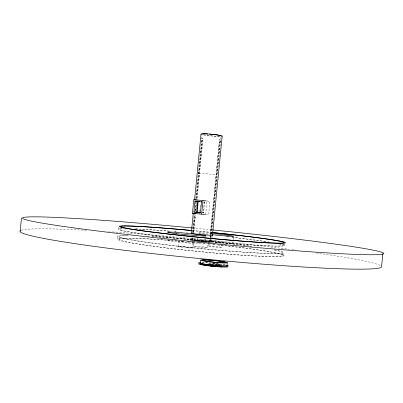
<?xml version="1.0" encoding="UTF-8"?>
<svg xmlns="http://www.w3.org/2000/svg" width="403" height="403" viewBox="0 0 403 403"><rect width="100%" height="100%" fill="white"/><g stroke="black" fill="none" stroke-linecap="round" stroke-linejoin="round"><path stroke-width="0.3" stroke-dasharray="2.02 1.51" d="M167.038 238.148L167.366 234.561M282.327 255.386L282.604 252.53M283.294 245.392L283.455 243.679M283.742 255.673L284.014 252.812M284.704 245.649L284.871 243.926M178.242 246.571L178.771 241.17M190.569 240.692L190.936 236.954M191.702 239.997L191.944 237.493M192.438 232.486L194.216 214.336M195.752 198.684L202.074 134.209M192.407 237.432L192.166 239.931L209.51 241.986L210.21 241.986L210.552 238.375M192.896 232.435L194.674 214.315M194.981 211.192L195.898 201.822M196.206 198.699L202.16 137.967M192.271 239.931L192.674 236.344M193.143 231.569L194.78 214.854M195.193 210.678L196.009 202.326M196.417 198.15L202.235 137.992M192.302 239.926L192.805 239.926L193.153 236.349M193.505 232.773L195.259 214.885M195.667 210.714L196.488 202.371M196.896 198.205L202.785 138.148M192.83 239.926L193.39 236.354M193.737 232.778L195.49 214.9M196.019 209.54L196.719 202.397M197.127 198.231L203.011 138.204M192.579 247.976A7.209 0.388 5.6 0 0 182.146 246.591A7.209 0.388 5.6 0 0 181.511 247.205A7.209 0.388 5.6 0 0 192.579 247.976L193.108 242.576M193.667 246.273L194.175 241.065M199.797 211.368L199.979 209.545M200.215 207.112L200.513 204.074M197.49 239.936L197.727 237.518M204.245 201.994L203.198 212.724L202.301 212.633M202.583 212.844L203.641 212.92L204.704 202.044L203.525 201.928M205.666 214.537L206.935 201.601M205.107 243.165L205.52 238.939M205.58 238.334L205.757 236.521M207.439 247.659A6.927 0.358 5.6 0 0 197.304 246.329A6.927 0.358 5.6 0 0 196.911 246.913A6.927 0.358 5.6 0 0 207.439 247.659L207.837 243.603M208.094 246.026L208.583 241.039M209.51 241.986L209.751 239.488M209.998 236.984L210.18 235.11M210.24 234.486L219.564 139.06L210.467 234.496M209.736 241.986L210.104 238.244M210.165 237.619L210.406 235.12M210.613 237.77L220.26 139.252M210.704 238.369L210.351 241.981L193.037 239.931M210.764 237.765L220.386 139.292M210.759 241.906A9.586 0.428 5.6 0 0 196.699 240.138A9.586 0.428 5.6 0 0 196.221 240.828A9.586 0.428 5.6 0 0 210.759 241.906L211.127 238.148M211.187 237.523L221.106 136.002M212.371 236.375L211.746 242.813A10.649 0.484 5.6 0 0 210.996 242.546M212.321 264.655L212.416 263.678M221.353 247.361A6.665 0.332 5.7 0 0 211.499 246.087A6.665 0.332 5.7 0 0 211.313 246.646A6.665 0.332 5.7 0 0 221.353 247.361L221.66 244.238M221.721 243.619L221.841 242.369A6.665 0.292 5.7 0 0 211.983 241.13A6.665 0.292 5.7 0 0 211.802 241.619A6.665 0.292 5.7 0 0 221.841 242.369M232.843 243.477L233.433 237.422M117.646 239.115L117.928 236.269M118.638 229.151L118.804 227.443M119.056 239.407L119.338 236.551M120.049 229.408L120.165 228.264M198.719 173.083L216.93 174.655M206.905 201.006L209.923 201.299L208.608 214.739L205.59 214.426M203.344 202.074L204.689 202.205L203.631 202.099M202.749 212.678L203.656 212.759M203.641 212.92L202.296 212.784M216.104 174.504L216.779 174.625M199.374 173.204L198.825 173.104M219.464 136.3A9.566 0.786 5.5 0 1 210.306 135.756A9.566 0.786 5.5 0 1 202.568 134.481M219.69 136.441A10.629 0.871 5.5 0 1 201.913 134.516M192.221 227.932A181.557 6.77 5.6 0 1 212.028 229.876M21.127 230.34A181.602 9.601 5.6 0 1 86.983 230.33M108.301 231.629A181.602 9.601 5.6 0 1 109.505 231.71M112.538 231.916A181.602 9.601 5.6 0 1 289.379 249.321M291.777 249.628A181.602 9.601 5.6 0 1 293.56 249.86M316.028 252.918A181.602 9.601 5.6 0 1 380.704 265.758M204.89 243.845A19.218 0.912 5.6 0 1 179.557 242.117A19.218 0.912 5.6 0 1 169.587 239.805M203.762 243.281A19.218 0.912 5.6 0 1 204.376 243.432M211.429 234.632A17.767 0.625 5.7 0 1 210.039 234.475M207.676 234.208A17.767 0.625 5.7 0 1 198.347 232.642A17.767 0.625 5.7 0 1 212.19 233.488M192.367 242.334A7.209 0.343 5.6 0 1 186.005 242.208A7.209 0.343 5.6 0 1 179.461 241.08M183.506 241.296A7.209 0.343 5.6 0 1 184.211 241.357M188.352 241.77A7.209 0.343 5.6 0 1 189.516 241.911M190.674 240.798A10.649 0.484 5.6 0 1 197.349 240.929A10.649 0.484 5.6 0 1 209.988 242.359M198.82 233.564A10.649 0.388 5.6 0 1 200.276 233.7M203.329 233.997A10.649 0.388 5.6 0 1 205.434 234.224M195.803 241.034A6.927 0.317 5.6 0 1 204.386 241.805M205.953 242.012A6.927 0.317 5.6 0 1 207.701 242.324M208.779 263.925A13.339 0.957 5.7 0 1 209.656 263.99M211.368 264.131A13.339 0.957 5.7 0 1 219.635 265.043M211.711 264.267A11.858 0.851 5.7 0 1 213.363 264.418M216.653 264.776A11.858 0.851 5.7 0 1 218.225 264.967M202.155 262.711A13.339 0.942 5.7 0 1 224.698 264.877M211.419 264.277A3.985 0.282 5.7 0 1 212.739 264.449M208.411 263.774A14.82 1.063 5.7 0 1 220.229 265.008M202.135 262.484A14.82 1.048 5.7 0 1 225.599 264.897M216.663 264.816A3.919 0.277 5.7 0 1 218.048 264.988M192.231 230.581A82.016 3.002 5.6 0 1 212.074 232.536M192.669 230.581A83.456 3.058 5.6 0 1 211.726 232.455M279.007 243.78A83.461 3.34 5.6 0 1 204.769 241.065A83.461 3.34 5.6 0 1 122.29 228.607M135.67 228.874A83.461 3.34 5.6 0 1 170.434 231.221M174.368 231.544A83.461 3.34 5.6 0 1 176.645 231.74M181.254 232.138A83.461 3.34 5.6 0 1 182.418 232.244M186.508 232.612A83.461 3.34 5.6 0 1 187.687 232.717M227.232 236.722A83.461 3.34 5.6 0 1 229.503 236.974M232.319 237.296A83.461 3.34 5.6 0 1 267.103 241.77M268.237 241.941A83.461 3.34 5.6 0 1 270.408 242.279M278.675 243.87A82.021 3.284 5.6 0 1 202.099 240.732A82.021 3.284 5.6 0 1 124.381 228.728M135.594 228.954A82.021 3.284 5.6 0 1 169.995 231.236M174.796 231.634A82.021 3.284 5.6 0 1 176.01 231.735M226.093 236.647A82.021 3.284 5.6 0 1 229.554 237.035M231.836 237.291A82.021 3.284 5.6 0 1 266.408 241.75M267.602 241.931A82.021 3.284 5.6 0 1 269.874 242.284M217.67 244.802A83.476 4.337 5.6 0 1 270.579 256.63A83.476 4.337 5.6 0 1 133.771 243.397A83.476 4.337 5.6 0 1 178.63 241.029M181.526 241.276A83.476 4.337 5.6 0 1 183.864 241.478M187.39 241.79A83.476 4.337 5.6 0 1 189.163 241.951M192.725 242.279A83.476 4.337 5.6 0 1 194.508 242.445M198.085 242.787A83.476 4.337 5.6 0 1 199.273 242.903M203.455 243.316A83.476 4.337 5.6 0 1 204.643 243.437M208.22 243.8A83.476 4.337 5.6 0 1 209.998 243.986M212.96 244.299A83.476 4.337 5.6 0 1 215.323 244.55M217.942 244.898A82.036 4.262 5.6 0 1 268.141 256.429A82.036 4.262 5.6 0 1 132.703 243.064A82.036 4.262 5.6 0 1 184.383 241.583M186.886 241.805A82.036 4.262 5.6 0 1 188.77 241.976M192.513 242.319A82.036 4.262 5.6 0 1 194.392 242.495M197.505 242.792A82.036 4.262 5.6 0 1 199.364 242.974M207.928 243.83A82.036 4.262 5.6 0 1 210.341 244.082M212.698 244.329A82.036 4.262 5.6 0 1 215.036 244.581M274.418 249.865A83.471 4.05 5.6 0 1 200.135 248.53A83.471 4.05 5.6 0 1 128.325 235.423M147.488 236.168A83.471 4.05 5.6 0 1 149.311 236.274M152.122 236.445A83.471 4.05 5.6 0 1 251.905 246.334M274.221 249.966A82.031 3.98 5.6 0 1 200.432 248.475A82.031 3.98 5.6 0 1 128.199 235.559M151.866 236.501A82.031 3.98 5.6 0 1 247.684 245.84M249.447 246.077A82.031 3.98 5.6 0 1 251.225 246.319M195.672 240.818A10.649 0.474 5.6 0 0 211.822 242.012A10.649 0.474 5.6 0 0 196.185 240.042A10.649 0.474 5.6 0 0 195.672 240.818M204.815 241.332A17.772 0.776 5.7 0 0 232.753 243.543A17.772 0.776 5.7 0 0 207.903 240.289A17.772 0.776 5.7 0 0 204.815 241.332M214.305 264.111A3.919 0.277 5.7 0 0 220.214 264.469A3.919 0.277 5.7 0 0 214.426 263.648A3.919 0.277 5.7 0 0 214.305 264.111"/><path stroke-width="0.6" d="M382.82 253.613L381.555 267.018A181.602 9.601 5.6 0 1 194.034 257.996A181.602 9.601 5.6 0 1 20.402 230.763M205.092 214.497L192.453 213.303L193.793 199.676L206.422 200.926M191.249 233.71L193.284 212.98M194.548 200.064L201.026 134.023M201.52 201.883L200.462 212.688L193.903 212.013L194.956 201.243L201.576 201.903M198.19 201.409L197.127 212.25L193.903 212.013M199.621 213.192L199.742 211.978M201.636 214.26L202.981 200.563M200.392 263.995L200.78 260.056M212.431 235.745L222.164 136.103M226.995 266.076L227.322 262.701A13.339 0.897 5.7 0 0 207.525 259.94A13.339 0.897 5.7 0 0 207.308 261.476A13.339 0.897 5.7 0 0 227.322 262.701M20.15 231.241L21.495 217.942M192.453 213.303L195.979 213.55M199.752 201.555L197.722 201.359L196.674 212.054L199.289 212.316M201.162 201.696L201.767 201.757M194.956 201.243L198.17 201.571M200.105 212.411L200.976 212.487M198.86 212.285L200.543 212.446M200.528 212.608L197.777 212.321M193.793 199.676L197.304 200.049M198.513 212.235L197.143 212.084M202.402 134.003A9.566 0.786 5.5 0 1 207.792 134.008M209.464 134.123A9.566 0.786 5.5 0 1 221.106 136.002M201.299 134.305A10.629 0.871 5.5 0 1 211.877 134.244A10.629 0.871 5.5 0 1 221.726 136.325M212.421 229.917A181.557 6.77 5.6 0 1 356.872 254.429A181.557 6.77 5.6 0 1 47.342 223.982A181.557 6.77 5.6 0 1 192.221 227.932M212.834 233.539A17.767 0.625 5.7 0 1 233.604 236.223A17.767 0.625 5.7 0 1 212.033 234.687M212.079 235.135A10.649 0.388 5.6 0 1 200.346 234.475A10.649 0.388 5.6 0 1 192.966 233.156M221.993 266.887A13.339 0.957 5.7 0 1 201.656 264.524M200.971 264.328A13.339 0.957 5.7 0 1 200.548 264.146M221.7 266.731A11.858 0.851 5.7 0 1 218.905 266.595M215.67 266.348A11.858 0.851 5.7 0 1 210.593 265.824M208.21 265.522A11.858 0.851 5.7 0 1 207.469 265.416M205.454 265.103A11.858 0.851 5.7 0 1 204.87 264.998M226.793 265.441A13.339 0.942 5.7 0 1 213.479 265.245A13.339 0.942 5.7 0 1 200.855 262.816M212.295 265.899A3.985 0.287 5.7 0 1 210.729 265.779M208.618 265.537A3.985 0.287 5.7 0 1 207.505 265.36M211.232 264.816A3.985 0.282 5.7 0 1 209.666 264.66M207.741 264.393A3.985 0.282 5.7 0 1 206.729 264.166M227.836 266.509A14.82 1.063 5.7 0 1 213.273 266.333A14.82 1.063 5.7 0 1 198.931 263.617M227.045 265.234A14.82 1.048 5.7 0 1 212.658 265.26A14.82 1.048 5.7 0 1 200.578 262.494M212.663 232.596A82.016 3.002 5.6 0 1 270.675 242.923A82.016 3.002 5.6 0 1 132.925 229.357A82.016 3.002 5.6 0 1 191.778 230.541M212.321 232.516A83.456 3.058 5.6 0 1 272.101 243.09A83.456 3.058 5.6 0 1 131.852 229.302A83.456 3.058 5.6 0 1 191.485 230.471M176.569 233.654A19.213 0.73 5.6 0 0 205.817 235.916A19.213 0.73 5.6 0 0 177.728 232.501A19.213 0.73 5.6 0 0 176.569 233.654M208.039 261.456A11.858 0.796 5.7 0 0 225.846 262.549A11.858 0.796 5.7 0 0 208.265 260.096A11.858 0.796 5.7 0 0 208.039 261.456"/></g></svg>
